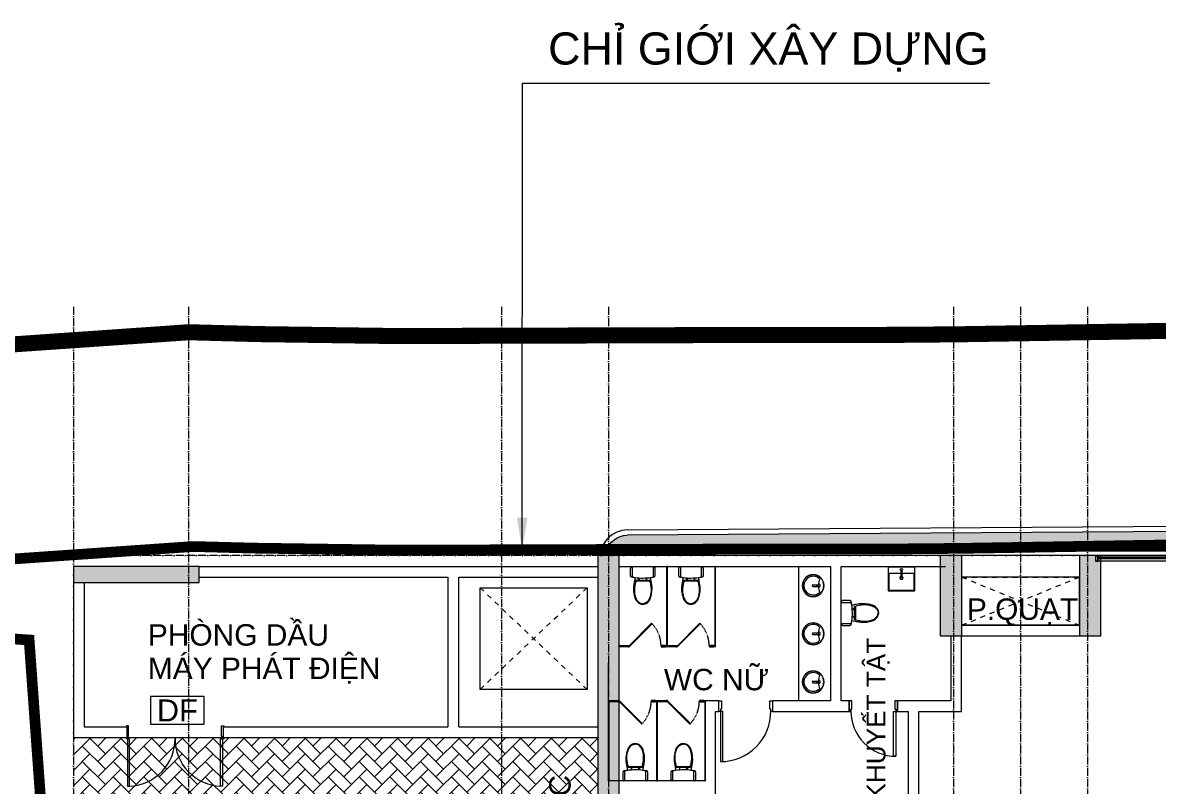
# Model space of a CAD drawing. Header units: millimetres. Extents: x -55734 to 162275, y 47779 to 197208.
# Drawn here: x -9447 to 11775, y 109886 to 124152 of the extents above; entities that cross this region are included whole.
import ezdxf
from ezdxf.enums import TextEntityAlignment as Align
from ezdxf.xclip import XClip

# ---------------------------------------------------------------- set-up
doc = ezdxf.new("R2010")
doc.units = ezdxf.units.MM
doc.header["$XCLIPFRAME"] = 0
for name, pattern in [('Dash', [6.35, 3.175, -3.175]), ('Grid Line', [4.2, 3, -0.6, 0, -0.6]), ('HIDDEN2', [4.7625, 3.175, -1.5875]), ('PHANTOM', [63.5, 31.75, -6.35, 6.35, -6.35, 6.35, -6.35])]:
    doc.linetypes.add(name, pattern=pattern)
for name, color, linetype, lineweight in [('A-DETL-GENF-HDLN', 161, 'Dash', 5), ('A-FLOR-PATT', 8, 'Continuous', 9), ('A-GENM', 13, 'Continuous', 5), ('A-GENM-HDLN', 13, 'Dash', 5), ('CHU', 181, 'Continuous', 5), ('CUA', 31, 'Continuous', 9), ('NET THAY 2', 55, 'Continuous', 5), ('NET-CAT', 3, 'Continuous', 15), ('NET-THAY', 2, 'Continuous', 9), ('THIET-BI', 44, 'Continuous', 5), ('TRUC', 225, 'Continuous', 5), ('X-COT HAM$0$LC.HA', 8, 'Continuous', 9), ('Y-GHI CHU PCCC$0$Z-CT1-GHI CHU TT$0$KI-HIEU', 6, 'Continuous', 13)]:
    doc.layers.add(name, color=color, linetype=linetype, lineweight=lineweight)
doc.layers.add('CGXD', color=5, linetype='HIDDEN2')
doc.layers.add('RD-AB', color=4, linetype='PHANTOM')
doc.styles.add('Arial', font='Font - TrueType - Arial.ttf')
doc.styles.add('Arial_2', font='Font - TrueType - Arial.ttf', dxfattribs={"height": 800})
doc.styles.add('Arial_3', font='Font - TrueType - Arial.ttf', dxfattribs={"height": 500})
doc.styles.add('Y-GHI CHU PCCC$0$Arial', font='Font - TrueType - Arial.ttf')
doc.dimstyles.new('Diagonal_-_2_5mm_Arial', dxfattribs={"dimscale": 304.8, "dimtxt": 500, "dimasz": 1.968504, "dimexe": 1.574803, "dimexo": 0.984252, "dimgap": 1, "dimtad": 1, "dimdec": 0, "dimzin": 0, "dimdsep": 46, "dimtxsty": 'Arial_3', "dimblk1": 'OBLIQUE', "dimblk2": 'OBLIQUE', "dimsah": 1, "dimcen": 0.09, "dimdle": 1.574803, "dimclrt": 256, "dimazin": 0, "dimtfac": 1, "dimtdec": 0, "dimtix": 1, "dimtmove": 0, "dimatfit": 3, "dimfxl": 1, "dimtvp": 1, "dimtfill": 1, "dimtolj": 1, "dimtzin": 0, "dimarcsym": 2})

# ---------------------------------------------------------------- blocks, each defined once
blk = doc.blocks.new('ALC1807-ASCENT PLAZA-KET CAU_rvt-1-MẶT BẰNG TẦNG 1')
at = {"layer": 'X-COT HAM$0$LC.HA'}
h = blk.add_hatch(color=256, dxfattribs=at)
h.dxf.hatch_style = 1
h.paths.add_polyline_path([(1701, 42600), (1301, 42600), (1301, 32800), (1701, 32800)])
h = blk.add_hatch(color=256, dxfattribs=at)
h.dxf.hatch_style = 1
h.paths.add_polyline_path([(8101, 42600), (7701, 42600), (7701, 41100), (8101, 41100)])
h = blk.add_hatch(color=256, dxfattribs=at)
h.dxf.hatch_style = 1
h.paths.add_polyline_path([(10701, 42600), (10301, 42600), (10301, 41100), (10701, 41100)])
h = blk.add_hatch(color=256, dxfattribs=at)
h.dxf.hatch_style = 1
h.paths.add_polyline_path([(-6149, 42100), (-6149, 42400), (-8499, 42400), (-8499, 42100)])
at = {"ltscale": 1000}
for points in [[(1701, 42600), (1301, 42600), (1301, 32800), (1701, 32800)], [(10701, 42600), (10301, 42600), (10301, 41100), (10701, 41100)], [(-6149, 42100), (-6149, 42400), (-8499, 42400), (-8499, 42100)]]:
    blk.add_lwpolyline(points, close=True, dxfattribs=at)
at = {"ltscale": 1000, "elevation": 0}
blk.add_lwpolyline([(8101, 42600), (7701, 42600), (7701, 41100), (8101, 41100)], close=True, dxfattribs=at)
blk = doc.blocks.new('CUA 1 CANH MO - 1 - Type 1000-1271683-MẶT BẰNG TẦNG 1')
at = {"layer": 'CUA', "lineweight": 5}
for p, q in [((-399, -102), (-399, 98)), ((-399, 98), (-349, 98)), ((-349, 98), (-349, -61)), ((551, 98), (601, 98)), ((551, -61), (551, 98)), ((601, 98), (601, -102)), ((-369, -102), (-399, -102)), ((-369, -61), (-369, -102)), ((-349, -61), (-369, -61)), ((571, -61), (551, -61)), ((571, -102), (571, -61)), ((601, -102), (571, -102))]:
    blk.add_line(p, q, dxfattribs=at)
at = {"layer": 'CUA'}
for p, q in [((-328, -102), (-368, -102)), ((-368, -102), (-368, -1040)), ((-328, -1040), (-328, -102)), ((-368, -1040), (-328, -1040))]:
    blk.add_line(p, q, dxfattribs=at)
at = {"layer": 'CUA', "lineweight": 5}
blk.add_arc((-368, -102), 938, 270, 0.5, dxfattribs=at)
blk = doc.blocks.new('HE KHUNG VACH VS - HE KHUNG VACH VS-1771728-MẶT BẰNG TẦNG 1')
at = {"layer": 'A-GENM'}
for p, q in [((35, -3), (35, 0)), ((935, -3), (935, 0)), ((15, -20), (18, -20)), ((18, -20), (18, -3)), ((18, -3), (35, -3)), ((915, -20), (918, -20)), ((918, -20), (918, -3)), ((918, -3), (935, -3)), ((18, -1465), (15, -1465)), ((18, -1482), (18, -1465)), ((35, -1482), (18, -1482)), ((35, -1485), (35, -1482)), ((897, -1482), (880, -1482)), ((900, -1465), (897, -1465)), ((897, -1465), (897, -1482)), ((918, -1465), (915, -1465)), ((918, -1482), (918, -1465)), ((935, -1482), (918, -1482)), ((935, -1485), (935, -1482)), ((1797, -1482), (1780, -1482)), ((1800, -1465), (1797, -1465)), ((1797, -1465), (1797, -1482))]:
    blk.add_line(p, q, dxfattribs=at)
at = {"layer": 'A-GENM', "lineweight": 9}
for p, q in [((915, 0), (900, 0)), ((900, 0), (900, -1500)), ((915, 0), (900, 0)), ((900, 0), (900, -1500)), ((915, -1485), (915, 0)), ((915, -1500), (915, 0)), ((1815, 0), (1800, 0)), ((1800, 0), (1800, -1500)), ((1815, -1500), (1815, 0)), ((621, -1064), (197, -1488)), ((205, -1496), (630, -1072)), ((630, -1072), (621, -1064)), ((1521, -1064), (1097, -1488)), ((1105, -1496), (1530, -1072)), ((1530, -1072), (1521, -1064)), ((200, -1485), (15, -1485)), ((200, -1482), (180, -1482)), ((180, -1482), (180, -1485)), ((180, -1485), (197, -1485)), ((197, -1485), (197, -1500)), ((200, -1503), (200, -1482)), ((200, -1500), (200, -1485)), ((820, -1482), (800, -1482)), ((800, -1482), (800, -1503)), ((900, -1485), (800, -1485)), ((800, -1485), (800, -1500)), ((803, -1500), (803, -1485)), ((803, -1485), (820, -1485)), ((880, -1480), (820, -1480)), ((820, -1480), (820, -1485)), ((820, -1485), (820, -1482)), ((820, -1485), (880, -1485)), ((880, -1485), (880, -1480)), ((900, -1500), (900, -1485)), ((1100, -1485), (915, -1485)), ((1100, -1482), (1080, -1482)), ((1080, -1482), (1080, -1485)), ((1080, -1485), (1097, -1485)), ((1097, -1485), (1097, -1500)), ((1100, -1503), (1100, -1482)), ((1100, -1500), (1100, -1485)), ((1720, -1482), (1700, -1482)), ((1700, -1482), (1700, -1503)), ((1800, -1485), (1700, -1485)), ((1700, -1485), (1700, -1500)), ((1703, -1500), (1703, -1485)), ((1703, -1485), (1720, -1485)), ((1780, -1480), (1720, -1480)), ((1720, -1480), (1720, -1485)), ((1720, -1485), (1720, -1482)), ((1720, -1485), (1780, -1485)), ((1780, -1485), (1780, -1480)), ((1800, -1500), (1800, -1485)), ((15, -1500), (200, -1500)), ((197, -1500), (180, -1500)), ((180, -1500), (180, -1503)), ((180, -1503), (200, -1503)), ((197, -1488), (205, -1496)), ((800, -1500), (900, -1500)), ((800, -1503), (820, -1503)), ((820, -1500), (803, -1500)), ((820, -1503), (820, -1500)), ((880, -1500), (820, -1500)), ((820, -1500), (820, -1505)), ((820, -1505), (880, -1505)), ((880, -1505), (880, -1500)), ((900, -1500), (1100, -1500)), ((900, -1500), (915, -1500)), ((1097, -1500), (1080, -1500)), ((1080, -1500), (1080, -1503)), ((1080, -1503), (1100, -1503)), ((1097, -1488), (1105, -1496)), ((1700, -1500), (1800, -1500)), ((1700, -1503), (1720, -1503)), ((1720, -1500), (1703, -1500)), ((1720, -1503), (1720, -1500)), ((1780, -1500), (1720, -1500)), ((1720, -1500), (1720, -1505)), ((1720, -1505), (1780, -1505)), ((1780, -1505), (1780, -1500)), ((1800, -1500), (1815, -1500))]:
    blk.add_line(p, q, dxfattribs=at)
at = {"layer": 'A-GENM-HDLN'}
for centre in [(197, -1488), (1097, -1488)]:
    blk.add_arc(centre, 600, 0.2865, 45, dxfattribs=at)
blk = doc.blocks.new('HE KHUNG VACH VS - HE KHUNG VACH VS-1271999-MẶT BẰNG TẦNG 1')
at = {"layer": 'A-GENM', "lineweight": 9}
for p, q in [((200, 1500), (0, 1500)), ((0, 1500), (0, 0)), ((200, 1503), (180, 1503)), ((180, 1503), (180, 1500)), ((180, 1500), (197, 1500)), ((197, 1500), (197, 1485)), ((205, 1496), (197, 1488)), ((197, 1488), (621, 1064)), ((200, 1482), (200, 1503)), ((200, 1485), (200, 1500)), ((630, 1072), (205, 1496)), ((820, 1503), (800, 1503)), ((800, 1503), (800, 1482)), ((900, 1500), (800, 1500)), ((800, 1500), (800, 1485)), ((803, 1485), (803, 1500)), ((803, 1500), (820, 1500)), ((880, 1505), (820, 1505)), ((820, 1505), (820, 1500)), ((820, 1500), (820, 1503)), ((820, 1500), (880, 1500)), ((880, 1500), (880, 1505)), ((1100, 1500), (900, 1500)), ((900, 1500), (900, 0)), ((900, 1485), (900, 1500)), ((915, 1500), (900, 1500)), ((900, 1500), (900, 0)), ((915, 0), (915, 1500)), ((1100, 1503), (1080, 1503)), ((1080, 1503), (1080, 1500)), ((1080, 1500), (1097, 1500)), ((1097, 1500), (1097, 1485)), ((1105, 1496), (1097, 1488)), ((1097, 1488), (1521, 1064)), ((1100, 1482), (1100, 1503)), ((1100, 1485), (1100, 1500)), ((1530, 1072), (1105, 1496)), ((1720, 1503), (1700, 1503)), ((1700, 1503), (1700, 1482)), ((1800, 1500), (1700, 1500)), ((1700, 1500), (1700, 1485)), ((1703, 1485), (1703, 1500)), ((1703, 1500), (1720, 1500)), ((1780, 1505), (1720, 1505)), ((1720, 1505), (1720, 1500)), ((1720, 1500), (1720, 1503)), ((1720, 1500), (1780, 1500)), ((1780, 1500), (1780, 1505)), ((1800, 1485), (1800, 1500)), ((1815, 1500), (1800, 1500)), ((1800, 1500), (1800, 0)), ((1815, 0), (1815, 1500)), ((15, 0), (15, 1485)), ((15, 1485), (200, 1485)), ((197, 1485), (180, 1485)), ((180, 1485), (180, 1482)), ((180, 1482), (200, 1482)), ((800, 1485), (900, 1485)), ((800, 1482), (820, 1482)), ((820, 1485), (803, 1485)), ((820, 1482), (820, 1485)), ((880, 1485), (820, 1485)), ((820, 1485), (820, 1480)), ((820, 1480), (880, 1480)), ((880, 1480), (880, 1485)), ((915, 0), (915, 1485)), ((915, 1485), (1100, 1485)), ((1097, 1485), (1080, 1485)), ((1080, 1485), (1080, 1482)), ((1080, 1482), (1100, 1482)), ((1700, 1485), (1800, 1485)), ((1700, 1482), (1720, 1482)), ((1720, 1485), (1703, 1485)), ((1720, 1482), (1720, 1485)), ((1780, 1485), (1720, 1485)), ((1720, 1485), (1720, 1480)), ((1720, 1480), (1780, 1480)), ((1780, 1480), (1780, 1485)), ((621, 1064), (630, 1072)), ((1521, 1064), (1530, 1072)), ((0, 0), (15, 0)), ((900, 0), (915, 0)), ((900, 0), (915, 0)), ((1800, 0), (1815, 0))]:
    blk.add_line(p, q, dxfattribs=at)
at = {"layer": 'A-GENM'}
for p, q in [((15, 1465), (18, 1465)), ((18, 1465), (18, 1482)), ((18, 1482), (35, 1482)), ((35, 1482), (35, 1485)), ((880, 1482), (897, 1482)), ((897, 1482), (897, 1465)), ((897, 1465), (900, 1465)), ((915, 1465), (918, 1465)), ((918, 1465), (918, 1482)), ((918, 1482), (935, 1482)), ((935, 1482), (935, 1485)), ((18, 20), (15, 20)), ((18, 3), (18, 20)), ((35, 3), (18, 3)), ((35, 0), (35, 3)), ((918, 20), (915, 20)), ((918, 3), (918, 20)), ((935, 3), (918, 3)), ((935, 0), (935, 3))]:
    blk.add_line(p, q, dxfattribs=at)
at = {"layer": 'A-GENM-HDLN'}
for centre in [(197, 1488), (1097, 1488)]:
    blk.add_arc(centre, 600, 315, 359.7135, dxfattribs=at)
blk = doc.blocks.new('X-XI - X-XI-V5-MẶT BẰNG TẦNG 1')
at = {"layer": 'THIET-BI'}
for p, q in [((-231, -17), (-233, -33)), ((-233, -29), (-233, -158)), ((-233, -29), (-233, -158)), ((-233, -33), (-233, -45)), ((-233, -45), (-233, -158)), ((-233, -158), (-233, -162)), ((-233, -162), (-231, -169)), ((-228, -12), (-231, -17)), ((-231, -169), (-228, -174)), ((-222, -6), (-228, -12)), ((-228, -174), (-224, -179)), ((-224, -179), (-217, -184)), ((-212, -1), (-222, -6)), ((-217, -184), (-209, -186)), ((-204, 0), (-212, -1)), ((-209, -186), (-202, -188)), ((-202, -188), (-192, -190)), ((-195, 0), (-195, -186)), ((-192, -190), (-184, -191)), ((-184, -191), (-168, -194)), ((-168, -194), (-150, -197)), ((-144, -197), (-167, -335)), ((-144, -197), (-167, -335)), ((-150, -197), (-144, -197)), ((-144, -197), (-148, -221)), ((144, -197), (213, -186)), ((167, -335), (144, -197)), ((167, -335), (144, -197)), ((147, -216), (144, -197)), ((195, 0), (195, -186)), ((215, -2), (204, 0)), ((213, -186), (221, -182)), ((219, -4), (215, -2)), ((225, -8), (219, -4)), ((221, -182), (226, -176)), ((228, -12), (225, -8)), ((226, -176), (232, -167)), ((232, -19), (228, -12)), ((233, -29), (232, -19)), ((232, -167), (233, -158)), ((233, -158), (233, -29)), ((233, -158), (233, -29)), ((233, -158), (233, -29)), ((-171, -365), (-173, -383)), ((-173, -383), (-173, -402)), ((-173, -402), (-173, -436)), ((-169, -349), (-171, -365)), ((-165, -322), (-169, -349)), ((-162, -304), (-165, -322)), ((-158, -281), (-162, -304)), ((-155, -266), (-158, -281)), ((-148, -221), (-155, -266)), ((-128, -250), (128, -250)), ((-128, -268), (-128, -250)), ((-9, -268), (-128, -268)), ((-77, -214), (-66, -214)), ((-77, -245), (-77, -214)), ((-66, -245), (-77, -245)), ((-66, -214), (-66, -245)), ((128, -268), (-9, -268)), ((64, -214), (64, -245)), ((74, -214), (64, -214)), ((64, -245), (74, -245)), ((74, -245), (74, -214)), ((128, -250), (128, -268)), ((152, -245), (147, -216)), ((157, -278), (152, -245)), ((162, -305), (157, -278)), ((167, -335), (162, -305)), ((172, -371), (167, -335)), ((173, -396), (172, -371)), ((173, -426), (173, -396)), ((-173, -436), (-173, -446)), ((-173, -446), (-170, -475)), ((-170, -475), (-166, -495)), ((-166, -495), (-161, -521)), ((-161, -521), (-151, -556)), ((-151, -556), (-144, -587)), ((-144, -587), (-132, -613)), ((-132, -613), (-122, -629)), ((-122, -629), (-100, -654)), ((114, -639), (132, -613)), ((132, -613), (145, -581)), ((145, -581), (151, -556)), ((151, -556), (155, -544)), ((155, -544), (162, -518)), ((162, -518), (165, -502)), ((165, -502), (173, -446)), ((173, -446), (173, -426)), ((-100, -654), (-88, -665)), ((-88, -665), (-70, -677)), ((-70, -677), (-50, -687)), ((-50, -687), (-20, -697)), ((-20, -697), (0, -700)), ((0, -700), (35, -693)), ((35, -693), (61, -682)), ((61, -682), (86, -666)), ((86, -666), (100, -654)), ((100, -654), (114, -639))]:
    blk.add_line(p, q, dxfattribs=at)
for centre, radius, start, end in [((-204, -29), 29, 90.1887, 180), ((-204, -29), 29, 90.0658, 180), ((-204, -158), 29, 180, 259.8599), ((-204, -158), 29, 180, 259.8599), ((18, 960), 1169, 258.7762, 262.0348), ((18, 960), 1169, 258.7762, 262.0348), ((18, 960), 1169, 262.1447, 269.1633), ((-16, 958), 1166, 270.8375, 277.7683), ((-18, 960), 1169, 277.9652, 281.2238), ((-18, 960), 1169, 277.9652, 281.2238), ((204, -29), 29, 360, 89.8113), ((204, -29), 29, 0, 89.9342), ((204, -158), 29, 280.1401, 360), ((204, -158), 29, 280.1401, 0), ((287, -414), 461, 170.0941, 197.8856), ((287, -414), 461, 170.0941, 197.8856), ((-287, -414), 461, 342.1144, 9.9059), ((-287, -414), 461, 342.1144, 9.9059), ((18, -530), 172, 188.8267, 263.9098), ((18, -530), 172, 188.8267, 263.9098), ((-18, -530), 172, 276.0902, 351.1733), ((-18, -530), 172, 276.0902, 351.1733)]:
    blk.add_arc(centre, radius, start, end, dxfattribs=at)
for points in [[(-128, -268), (-143, -316), (-152, -365), (-160, -442), (-151, -517), (-130, -585), (-94, -652), (-37, -689), (-3, -689), (0, -689)], [(128, -268), (143, -316), (152, -365), (160, -442), (151, -517), (130, -585), (94, -652), (37, -689), (3, -689), (0, -689)]]:
    blk.add_open_spline(points, degree=3, knots=[12.724379, 12.724379, 12.724379, 12.724379, 75.096459, 151.912755, 228.70098, 282.501534, 351.034079, 439.49288, 447.51098, 447.51098, 447.51098, 447.51098], dxfattribs=at)
blk = doc.blocks.new('X-XI - X-XI-V6-MẶT BẰNG TẦNG 1')
at = {"layer": 'THIET-BI'}
for p, q in [((204, 0), (-204, 0)), ((204, 0), (-204, 0)), ((204, 0), (0, 0)), ((195, 0), (195, -186)), ((215, -2), (204, 0)), ((-231, -17), (-233, -33)), ((-233, -29), (-233, -158)), ((-233, -29), (-233, -158)), ((-233, -33), (-233, -45)), ((-233, -45), (-233, -158)), ((-233, -158), (-233, -162)), ((-233, -162), (-231, -169)), ((-228, -12), (-231, -17)), ((-231, -169), (-228, -174)), ((-222, -6), (-228, -12)), ((-228, -174), (-224, -179)), ((-224, -179), (-217, -184)), ((-212, -1), (-222, -6)), ((-217, -184), (-209, -186)), ((-204, 0), (-212, -1)), ((-209, -186), (-202, -188)), ((0, 0), (-204, 0)), ((-202, -188), (-192, -190)), ((-195, 0), (-195, -186)), ((-192, -190), (-184, -191)), ((-184, -191), (-168, -194)), ((-168, -194), (-150, -197)), ((-144, -197), (-167, -335)), ((-144, -197), (-167, -335)), ((-150, -197), (-144, -197)), ((-144, -197), (-148, -221)), ((144, -197), (213, -186)), ((167, -335), (144, -197)), ((167, -335), (144, -197)), ((147, -216), (144, -197)), ((213, -186), (221, -182)), ((219, -4), (215, -2)), ((225, -8), (219, -4)), ((221, -182), (226, -176)), ((228, -12), (225, -8)), ((226, -176), (232, -167)), ((232, -19), (228, -12)), ((233, -29), (232, -19)), ((232, -167), (233, -158)), ((233, -158), (233, -29)), ((233, -158), (233, -29)), ((233, -158), (233, -29)), ((-171, -365), (-173, -383)), ((-173, -383), (-173, -402)), ((-173, -402), (-173, -436)), ((-169, -349), (-171, -365)), ((-165, -322), (-169, -349)), ((-162, -304), (-165, -322)), ((-158, -281), (-162, -304)), ((-155, -266), (-158, -281)), ((-148, -221), (-155, -266)), ((-128, -250), (128, -250)), ((-128, -268), (-128, -250)), ((-9, -268), (-128, -268)), ((-77, -214), (-66, -214)), ((-77, -245), (-77, -214)), ((-66, -245), (-77, -245)), ((-66, -214), (-66, -245)), ((128, -268), (-9, -268)), ((64, -214), (64, -245)), ((74, -214), (64, -214)), ((64, -245), (74, -245)), ((74, -245), (74, -214)), ((128, -250), (128, -268)), ((152, -245), (147, -216)), ((157, -278), (152, -245)), ((162, -305), (157, -278)), ((167, -335), (162, -305)), ((172, -371), (167, -335)), ((173, -396), (172, -371)), ((173, -426), (173, -396)), ((-173, -436), (-173, -446)), ((-173, -446), (-170, -475)), ((-170, -475), (-166, -495)), ((-166, -495), (-161, -521)), ((-161, -521), (-151, -556)), ((-151, -556), (-144, -587)), ((-144, -587), (-132, -613)), ((-132, -613), (-122, -629)), ((-122, -629), (-100, -654)), ((114, -639), (132, -613)), ((132, -613), (145, -581)), ((145, -581), (151, -556)), ((151, -556), (155, -544)), ((155, -544), (162, -518)), ((162, -518), (165, -502)), ((165, -502), (173, -446)), ((173, -446), (173, -426)), ((-100, -654), (-88, -665)), ((-88, -665), (-70, -677)), ((-70, -677), (-50, -687)), ((-50, -687), (-20, -697)), ((-20, -697), (0, -700)), ((0, -700), (35, -693)), ((35, -693), (61, -682)), ((61, -682), (86, -666)), ((86, -666), (100, -654)), ((100, -654), (114, -639))]:
    blk.add_line(p, q, dxfattribs=at)
for centre, radius, start, end in [((204, -29), 29, 360, 90), ((204, -29), 29, 0, 90), ((-204, -29), 29, 90, 180), ((-204, -29), 29, 90, 180), ((-204, -158), 29, 180, 259.8599), ((-204, -158), 29, 180, 259.8599), ((18, 960), 1169, 258.7762, 262.0348), ((18, 960), 1169, 258.7762, 262.0348), ((18, 960), 1169, 262.1447, 269.1633), ((-16, 958), 1166, 270.8375, 277.7683), ((-18, 960), 1169, 277.9652, 281.2238), ((-18, 960), 1169, 277.9652, 281.2238), ((204, -158), 29, 280.1401, 360), ((204, -158), 29, 280.1401, 0), ((287, -414), 461, 170.0941, 197.8856), ((287, -414), 461, 170.0941, 197.8856), ((-287, -414), 461, 342.1144, 9.9059), ((-287, -414), 461, 342.1144, 9.9059), ((18, -530), 172, 188.8267, 263.9098), ((18, -530), 172, 188.8267, 263.9098), ((-18, -530), 172, 276.0902, 351.1733), ((-18, -530), 172, 276.0902, 351.1733)]:
    blk.add_arc(centre, radius, start, end, dxfattribs=at)
for points in [[(-128, -268), (-143, -316), (-152, -365), (-160, -442), (-151, -517), (-130, -585), (-94, -652), (-37, -689), (-3, -689), (0, -689)], [(128, -268), (143, -316), (152, -365), (160, -442), (151, -517), (130, -585), (94, -652), (37, -689), (3, -689), (0, -689)]]:
    blk.add_open_spline(points, degree=3, knots=[12.724379, 12.724379, 12.724379, 12.724379, 75.096459, 151.912755, 228.70098, 282.501534, 351.034079, 439.49288, 447.51098, 447.51098, 447.51098, 447.51098], dxfattribs=at)
blk = doc.blocks.new('CUA 1 CANH MO - 2 - Type 1-1152417-MẶT BẰNG TẦNG 1')
at = {"layer": 'CUA'}
for p, q in [((-318, 940), (-278, 940)), ((-318, 102), (-318, 940)), ((-278, 940), (-278, 102)), ((-278, 102), (-318, 102))]:
    blk.add_line(p, q, dxfattribs=at)
at = {"layer": 'CUA', "lineweight": 5}
for p, q in [((-319, 102), (-349, 102)), ((-349, 102), (-349, -98)), ((-319, 61), (-319, 102)), ((-299, 61), (-319, 61)), ((-299, -98), (-299, 61)), ((521, 61), (501, 61)), ((501, 61), (501, -98)), ((551, 102), (521, 102)), ((521, 102), (521, 61)), ((551, -98), (551, 102)), ((-349, -98), (-299, -98)), ((501, -98), (551, -98))]:
    blk.add_line(p, q, dxfattribs=at)
blk.add_arc((-318, 102), 838, 359.5, 90, dxfattribs=at)
blk = doc.blocks.new('X-LA - X-LA-1272368-MẶT BẰNG TẦNG 1')
at = {"layer": 'THIET-BI'}
for p, q in [((0, 0), (-600, 0)), ((-600, 0), (-600, -2500)), ((-332, -335), (-222, -335)), ((-332, -365), (-222, -365)), ((-332, -1235), (-222, -1235)), ((-332, -1265), (-222, -1265)), ((-332, -2135), (-222, -2135)), ((-332, -2165), (-222, -2165))]:
    blk.add_line(p, q, dxfattribs=at)
for centre, radius, start, end in [((-325, -350), 205, 90, 270), ((-325, -350), 200, 360, 180), ((-325, -350), 174, 46.2118, 180), ((-325, -350), 205, 270, 90), ((-325, -350), 200, 180, 360), ((-325, -350), 174, 180, 313.7882), ((-250, -351), 16.8, 360, 180), ((-250, -351), 16.8, 180, 360), ((139, -350), 366, 159.9056, 177.6502), ((139, -350), 366, 182.3498, 200.0944), ((-325, -1250), 205, 90, 270), ((-325, -1250), 200, 360, 180), ((-325, -1250), 205, 270, 90), ((-325, -1250), 200, 180, 360), ((-325, -1250), 174, 46.2118, 180), ((-325, -1250), 174, 180, 313.7882), ((-250, -1251), 16.8, 360, 180), ((-250, -1251), 16.8, 180, 0), ((139, -1250), 366, 159.9056, 177.6502), ((139, -1250), 366, 182.3498, 200.0944), ((-325, -2150), 205, 90, 270), ((-325, -2150), 200, 360, 180), ((-325, -2150), 174, 46.2118, 180), ((-325, -2150), 205, 270, 90), ((139, -2150), 366, 159.9056, 177.6502), ((-325, -2150), 200, 180, 360), ((-325, -2150), 174, 180, 313.7882), ((-250, -2151), 16.8, 360, 180), ((-250, -2151), 16.8, 180, 0), ((139, -2150), 366, 182.3498, 200.0944)]:
    blk.add_arc(centre, radius, start, end, dxfattribs=at)
for centre, major_axis, ratio, start_param, end_param in [((-332, -350), (0, 15), 0.577623, 0, 3.141593), ((-208, -350), (0, 25), 0.701688, 0, 3.141593), ((-208, -350), (0, 25), 0.719766, 3.124999, 6.299779), ((-332, -1250), (0, 15), 0.577623, 0, 3.141593), ((-208, -1250), (0, 25), 0.701688, 0, 3.141593), ((-208, -1250), (0, 25), 0.719766, 3.124999, 6.299779), ((-332, -2150), (0, 15), 0.577623, 0, 3.141593), ((-208, -2150), (0, 25), 0.701688, 0, 3.141593), ((-208, -2150), (0, 25), 0.719766, 3.124999, 6.299779)]:
    blk.add_ellipse(centre, major_axis=major_axis, ratio=ratio, start_param=start_param, end_param=end_param, dxfattribs=at)
blk = doc.blocks.new('X-LA - X-LA-1272725-MẶT BẰNG TẦNG 1')
at = {"layer": 'THIET-BI'}
for p, q in [((250, 0), (-250, 0)), ((-250, 0), (-250, -445)), ((-250, 0), (-250, -445)), ((250, 0), (-250, 0)), ((250, -445), (250, 0)), ((250, -445), (250, 0)), ((-235, -129), (-235, -420)), ((-13, -119), (-225, -119)), ((-13, -61), (-13, -183)), ((-5, -65), (-5, -145)), ((-5, -145), (5, -145)), ((5, -145), (5, -65)), ((12, -183), (12, -62)), ((225, -119), (12, -119)), ((235, -420), (235, -129)), ((-250, -445), (250, -445)), ((-250, -445), (250, -445)), ((-225, -430), (225, -430))]:
    blk.add_line(p, q, dxfattribs=at)
blk.add_circle((0, -45), 20.8, dxfattribs=at)
for centre, radius, start, end in [((-225, -129), 10, 90, 180), ((0, -203), 32, 113.4242, 67.4481), ((0, -183), 12.5, 180, 360), ((225, -129), 10, 0, 90), ((-225, -420), 10, 180, 270), ((225, -420), 10, 270, 0)]:
    blk.add_arc(centre, radius, start, end, dxfattribs=at)
blk = doc.blocks.new('X-XI - X-XI-1231469-MẶT BẰNG TẦNG 1')
at = {"layer": 'THIET-BI'}
for p, q in [((195, 0), (195, -186)), ((215, -2), (204, 0)), ((-231, -17), (-233, -33)), ((-233, -29), (-233, -158)), ((-233, -29), (-233, -158)), ((-233, -33), (-233, -45)), ((-233, -45), (-233, -158)), ((-233, -158), (-233, -162)), ((-233, -162), (-231, -169)), ((-228, -12), (-231, -17)), ((-231, -169), (-228, -174)), ((-222, -6), (-228, -12)), ((-228, -174), (-224, -179)), ((-224, -179), (-217, -184)), ((-212, -1), (-222, -6)), ((-217, -184), (-209, -186)), ((-204, 0), (-212, -1)), ((-209, -186), (-202, -188)), ((-202, -188), (-192, -190)), ((-195, 0), (-195, -186)), ((-192, -190), (-184, -191)), ((-184, -191), (-168, -194)), ((-168, -194), (-150, -197)), ((-144, -197), (-167, -335)), ((-144, -197), (-167, -335)), ((-150, -197), (-144, -197)), ((-144, -197), (-148, -221)), ((144, -197), (213, -186)), ((167, -335), (144, -197)), ((167, -335), (144, -197)), ((147, -216), (144, -197)), ((213, -186), (221, -182)), ((219, -4), (215, -2)), ((225, -8), (219, -4)), ((221, -182), (226, -176)), ((228, -12), (225, -8)), ((226, -176), (232, -167)), ((232, -19), (228, -12)), ((233, -29), (232, -19)), ((232, -167), (233, -158)), ((233, -158), (233, -29)), ((233, -158), (233, -29)), ((233, -158), (233, -29)), ((-171, -365), (-173, -383)), ((-173, -383), (-173, -402)), ((-173, -402), (-173, -436)), ((-169, -349), (-171, -365)), ((-165, -322), (-169, -349)), ((-162, -304), (-165, -322)), ((-158, -281), (-162, -304)), ((-155, -266), (-158, -281)), ((-148, -221), (-155, -266)), ((-128, -250), (128, -250)), ((-128, -268), (-128, -250)), ((-9, -268), (-128, -268)), ((-77, -214), (-66, -214)), ((-77, -245), (-77, -214)), ((-66, -245), (-77, -245)), ((-66, -214), (-66, -245)), ((128, -268), (-9, -268)), ((64, -214), (64, -245)), ((74, -214), (64, -214)), ((64, -245), (74, -245)), ((74, -245), (74, -214)), ((128, -250), (128, -268)), ((152, -245), (147, -216)), ((157, -278), (152, -245)), ((162, -305), (157, -278)), ((167, -335), (162, -305)), ((172, -371), (167, -335)), ((173, -396), (172, -371)), ((173, -426), (173, -396)), ((-173, -436), (-173, -446)), ((-173, -446), (-170, -475)), ((-170, -475), (-166, -495)), ((-166, -495), (-161, -521)), ((-161, -521), (-151, -556)), ((-151, -556), (-144, -587)), ((-144, -587), (-132, -613)), ((-132, -613), (-122, -629)), ((-122, -629), (-100, -654)), ((114, -639), (132, -613)), ((132, -613), (145, -581)), ((145, -581), (151, -556)), ((151, -556), (155, -544)), ((155, -544), (162, -518)), ((162, -518), (165, -502)), ((165, -502), (173, -446)), ((173, -446), (173, -426)), ((-100, -654), (-88, -665)), ((-88, -665), (-70, -677)), ((-70, -677), (-50, -687)), ((-50, -687), (-20, -697)), ((-20, -697), (0, -700)), ((0, -700), (35, -693)), ((35, -693), (61, -682)), ((61, -682), (86, -666)), ((86, -666), (100, -654)), ((100, -654), (114, -639))]:
    blk.add_line(p, q, dxfattribs=at)
for centre, radius, start, end in [((204, -29), 29, 360, 90), ((204, -29), 29, 0, 90), ((-204, -29), 29, 90, 180), ((-204, -29), 29, 90, 180), ((-204, -158), 29, 180, 259.8599), ((-204, -158), 29, 180, 259.8599), ((18, 960), 1169, 258.7762, 262.0348), ((18, 960), 1169, 258.7762, 262.0348), ((18, 960), 1169, 262.1447, 269.1633), ((-16, 958), 1166, 270.8375, 277.7683), ((-18, 960), 1169, 277.9652, 281.2238), ((-18, 960), 1169, 277.9652, 281.2238), ((204, -158), 29, 280.1401, 360), ((204, -158), 29, 280.1401, 0), ((287, -414), 461, 170.0941, 197.8856), ((287, -414), 461, 170.0941, 197.8856), ((-287, -414), 461, 342.1144, 9.9059), ((-287, -414), 461, 342.1144, 9.9059), ((18, -530), 172, 188.8267, 263.9098), ((18, -530), 172, 188.8267, 263.9098), ((-18, -530), 172, 276.0902, 351.1733), ((-18, -530), 172, 276.0902, 351.1733)]:
    blk.add_arc(centre, radius, start, end, dxfattribs=at)
for points in [[(-128, -268), (-143, -316), (-152, -365), (-160, -442), (-151, -517), (-130, -585), (-94, -652), (-37, -689), (-3, -689), (0, -689)], [(128, -268), (143, -316), (152, -365), (160, -442), (151, -517), (130, -585), (94, -652), (37, -689), (3, -689), (0, -689)]]:
    blk.add_open_spline(points, degree=3, knots=[12.724379, 12.724379, 12.724379, 12.724379, 75.096459, 151.912755, 228.70098, 282.501534, 351.034079, 439.49288, 447.51098, 447.51098, 447.51098, 447.51098], dxfattribs=at)
blk = doc.blocks.new('A$C25CA2465')
at = {"layer": 'CUA', "lineweight": 5}
for p, q in [((-910, 232), (-910, 212)), ((-870, 232), (-910, 232)), ((-910, 212), (-900, 212)), ((-900, 212), (-900, 12)), ((-870, 33), (-870, 232)), ((870, 33), (870, 232)), ((870, 232), (910, 232)), ((910, 212), (900, 212)), ((900, 212), (900, 12)), ((910, 232), (910, 212)), ((-900, 12), (-910, 12)), ((-910, 12), (-910, -8)), ((-890, -8), (-890, 33)), ((-890, 33), (-870, 33)), ((890, 33), (870, 33)), ((890, -8), (890, 33)), ((900, 12), (910, 12)), ((910, 12), (910, -8)), ((-910, -8), (-890, -8)), ((910, -8), (890, -8))]:
    blk.add_line(p, q, dxfattribs=at)
at = {"layer": 'CUA'}
for p, q in [((-849, -8), (-889, -8)), ((-889, -8), (-889, -896)), ((-849, -896), (-849, -8)), ((849, -8), (889, -8)), ((849, -896), (849, -8)), ((889, -8), (889, -896)), ((-889, -896), (-849, -896)), ((889, -896), (849, -896))]:
    blk.add_line(p, q, dxfattribs=at)
at = {"layer": 'CUA', "lineweight": 5}
for centre, start, end in [((-889, -8), 272.5789, 0.5), ((889, -8), 179.5, 267.4211)]:
    blk.add_arc(centre, 889, start, end, dxfattribs=at)
blk = doc.blocks.new('_Oblique')
at = {"color": 0, "linetype": 'ByBlock', "lineweight": -2}
blk.add_line((-0.5, -0.5), (0.5, 0.5), dxfattribs=at)
blk = doc.blocks.new('*U156')
for p, q in [((6050, 100, 0), (50, 100, 0)), ((6050, 0, 0), (50, 0, 0)), ((6037, 58, 0), (63, 58, 0)), ((6037, 42, 0), (63, 42, 0))]:
    blk.add_line(p, q)
at = {"ltscale": 100}
for p, q in [((50, 61, 0), (50, 39, 0)), ((50, 61, 0), (50, 39, 0)), ((6050, 61, 0), (6050, 39, 0)), ((6050, 61, 0), (6050, 39, 0))]:
    blk.add_line(p, q, dxfattribs=at)
at = {"color": 1, "lineweight": 0, "ltscale": 10}
blk.add_line((57, 50, 0), (6043, 50, 0), dxfattribs=at)
at = {"ltscale": 25, "elevation": 0}
for points in [[(0, 0), (50, 0), (50, 100), (0, 100)], [(2, 2), (48, 2), (48, 98), (2, 98)]]:
    blk.add_lwpolyline(points, close=True, dxfattribs=at)
at = {"elevation": 0}
for points in [[(50, 39), (50, 61), (63, 61, -0.414214), (63, 60), (63, 57, -0.414214), (63, 56, -0.414214), (62, 57), (62, 59, 0.414214), (62, 60), (52, 60, 0.414214), (51, 59), (51, 40, 0.414214), (52, 40), (62, 40, 0.414214), (62, 40), (62, 43, -0.414214), (63, 43, -0.414214), (63, 43), (63, 39, -0.414214), (63, 39), (50, 39)], [(6050, 39), (6050, 61), (6038, 61, 0.414214), (6037, 60), (6037, 57, 0.414214), (6038, 56, 0.414214), (6038, 57), (6038, 59, -0.414214), (6039, 60), (6049, 60, -0.414214), (6049, 59), (6049, 40, -0.414214), (6049, 40), (6039, 40, -0.414214), (6038, 40), (6038, 43, 0.414214), (6038, 43, 0.414214), (6037, 43), (6037, 39, 0.414214), (6038, 39), (6050, 39)]]:
    blk.add_lwpolyline(points, format="xyb", dxfattribs=at)
for points in [[(50, 40), (50, 59)], [(50, 40), (50, 59)], [(6050, 40), (6050, 59)], [(6050, 40), (6050, 59)]]:
    blk.add_lwpolyline(points, dxfattribs=at)
for points in [[(57, 52, 0.110226), (57, 52), (57, 48, 0.110226), (57, 48, 0.547587), (60, 47, -0.371535), (61, 47, 0.207699), (65, 47, -0.626616), (65, 47, -0.088099), (63, 42), (63, 44), (60, 44), (60, 43), (56, 46, -0.26277), (55, 47), (55, 50), (55, 53, -0.26277), (56, 54), (60, 57), (60, 56), (63, 56), (63, 58, -0.088099), (65, 53, -0.626616), (65, 53, 0.207699), (61, 53, -0.371535), (60, 53, 0.547587)], [(6043, 52, -0.110226), (6043, 52), (6043, 48, -0.110226), (6043, 48, -0.547587), (6040, 47, 0.371535), (6039, 47, -0.207699), (6035, 47, 0.626616), (6035, 47, 0.088099), (6037, 42), (6037, 44), (6040, 44), (6040, 43), (6044, 46, 0.26277), (6045, 47), (6045, 50), (6045, 53, 0.26277), (6044, 54), (6040, 57), (6040, 56), (6037, 56), (6037, 58, 0.088099), (6035, 53, 0.626616), (6035, 53, -0.207699), (6039, 53, 0.371535), (6040, 53, -0.547587)]]:
    blk.add_lwpolyline(points, format="xyb", close=True)
for points in [[(57, 47), (57, 52), (6043, 52), (6043, 47)], [(6100, 100), (6100, 0), (6050, 0), (6050, 100)], [(6098, 98), (6098, 2), (6052, 2), (6052, 98)]]:
    blk.add_lwpolyline(points, close=True)
blk = doc.blocks.new('Y-GHI CHU PCCC$0$A$C67775D76')
at = {"color": 8, "ltscale": 30}
blk.add_lwpolyline([(-267, -138), (267, -138), (267, 138), (-267, 138)], close=True, dxfattribs=at)
at = {"color": 8, "style": 'Y-GHI CHU PCCC$0$Arial'}
blk.add_text('DF', height=220, dxfattribs=at).set_placement((0, 0), align=Align.MIDDLE_CENTER)
blk = doc.blocks.new('A$C1F0A2BF7')
at = {"layer": 'CGXD', "ltscale": 200, "style": 'Arial'}
blk.add_text('CHỈ GIỚI XÂY DỰNG', height=600, dxfattribs=at).set_placement((56106.1, 85203.1, 0))
at = {"layer": 'CHU', "color": 7, "insert": (42772.2, 73378, 0), "char_height": 400, "width": 3507.615, "attachment_point": 1, "line_spacing_factor": 0.936439, "style": 'Arial_2', "bg_fill": 3, "box_fill_scale": 1.25, "bg_fill_color": 256, "bg_fill_true_color": 13158600, "bg_fill_transparency": 0}
blk.add_mtext('SÂN SAU', dxfattribs=at)
at = {"layer": 'NET THAY 2'}
blk.add_leader([(55620.9, 76137.2, 0), (55624.9, 84852.4, 0), (64353.4, 84852.4, 0)], dimstyle='Diagonal_-_2_5mm_Arial', override={"dimtad": 0}, dxfattribs=at)
at = {"layer": 'CGXD', "ltscale": 200, "const_width": 200, "elevation": 0}
for points in [[(153561.1, 72890.8), (130418, 65461.2), (128403.5, 71788.7), (125832.2, 71058.2), (118267.2, 69299.8), (97389.2, 64252.5), (95665.1, 76400.8), (89158.6, 76288.4), (80095.2, 76240.2), (75966.3, 76254.7), (71950.1, 76296), (68041.4, 76232.4), (63824.1, 76163.2), (62710.9, 76152.8), (59200.8, 76148.4), (53256.4, 76129.8), (50614.3, 76167.4), (49470.6, 76197.6), (45331.3, 75911)], [(45467.8, 74512.2), (46406.7, 74451.5), (47194.7, 63486.7), (46424.3, 63316.7), (46421.1, 61568.3), (46338.6, 57428.9), (46280, 56364.3), (46260.6, 55777.3), (47488.1, 54954.9), (54942.4, 54921.5), (54956.3, 47953.8), (54990.5, 43945.3), (54923.3, 39987.5), (55072.6, 34371), (55051, 33492.5), (97748, 33429.5), (96763.2, 41536.6), (96759.2, 45314.9)]]:
    blk.add_lwpolyline(points, dxfattribs=at)
at = {"layer": 'RD-AB', "ltscale": 30, "const_width": 300, "elevation": 0}
blk.add_lwpolyline([(152338.7, 76699.2), (133013.3, 70495.2), (131039.2, 76695.5), (124832.5, 74932.3), (117344.6, 73191.8), (100730.8, 69175.3), (99106.1, 80624), (95474, 80397.9), (89113.6, 80288), (80091.7, 80240), (75994.1, 80254.4), (71938.4, 80296.2), (67976, 80231.7), (63772.8, 80162.8), (62689.8, 80152.6), (59192.3, 80148.3), (53278.8, 80129.8), (50695.7, 80166.5), (49385.2, 80201.1), (45942.7, 79962.7)], dxfattribs=at)

msp = doc.modelspace()

# ---------------------------------------------------------------- hatches: boundary and pattern name
at = {"layer": 'A-FLOR-PATT', "lineweight": 5}
h = msp.add_hatch(dxfattribs=at)
h.set_pattern_fill('FP_16', color=256, style=0, pattern_type=2)
h.set_pattern_definition([(97.219, (-2044227.19, -1764913.905), (-100.375984, 77.8062945), [23.812, -155.793]), (52.219, (-2044227.19, -1764913.9), (-100.3754935, 77.8059143), [23.813, -103.188]), (142.219, (-2044227.19, -1764913.9), (-77.8059143, -100.3754935), [23.813, -103.188])])
h.paths.add_polyline_path([(1488.5, 114284.6), (37998.1, 114284.6), (37838.1, 114379.7), (37667.2, 114468.8), (37503.5, 114543.2), (37329.7, 114611.1), (37194, 114656.2), (37074.9, 114691.7), (36893.4, 114736.2), (36710, 114770.6), (36506.7, 114796.4), (36309.1, 114809.8), (36152.8, 114813.2), (1846.9, 114574.3), (1770.1, 114565.3), (1721.5, 114553), (1662.6, 114527.5), (1608.5, 114493), (1560.7, 114450.2), (1520.3, 114400.3), (1485.2, 114336), (1465.9, 114284.6)], flags=0)
h = msp.add_hatch(dxfattribs=at)
h.set_pattern_fill('AR-HBONE', color=256, scale=2, style=0)
h.paths.add_polyline_path([(975.4, 105684.6), (975.4, 105294.6), (1275.4, 105294.6), (1275.4, 107794.6), (1300.4, 110794.6), (-8499.6, 110794.6), (-8499.6, 104694.6), (-6149.6, 104694.6), (-224.7, 104686.3), (-224.7, 105684.6)])

# ---------------------------------------------------------------- linework, layer by layer
at = {"layer": 'A-DETL-GENF-HDLN', "ltscale": 30}
for p, q in [((8100.4, 113794.6, 0), (10300.4, 112894.6, 0)), ((8100.4, 112894.6, 0), (10300.4, 113794.6, 0)), ((8100.4, 113794.6, 0), (10250.2, 113794.6, 0)), ((10300.4, 113794.6, 0), (10300.4, 112894.6, 0)), ((-899.6, 113594.6, 0), (1100.4, 111694.6, 0)), ((-899.6, 111694.6, 0), (1100.4, 113594.6, 0))]:
    msp.add_line(p, q, dxfattribs=at)
at = {"layer": 'CUA'}
msp.add_line((-7499.5, 110794.6, 0), (-5699.6, 110794.6, 0), dxfattribs=at)
at = {"layer": 'NET-CAT'}
for p, q in [((7800.4, 114194.6, 0), (1700.4, 114194.6, 0)), ((-6149.6, 113994.6, 0), (1300.4, 113994.6, 0)), ((1700.4, 113994.6, 0), (5650.4, 113994.6, 0)), ((5650.4, 113994.6, 0), (5650.4, 111484.6, 0)), ((5850.4, 113994.6, 0), (7800.4, 113994.6, 0)), ((5850.4, 111484.6, 0), (5850.4, 113994.6, 0)), ((-6149.6, 113794.6, 0), (-1499.6, 113794.6, 0)), ((-1499.6, 113794.6, 0), (-1499.6, 110994.6, 0)), ((-1299.6, 113794.6, 0), (1300.4, 113794.6, 0)), ((-1299.6, 110994.6, 0), (-1299.6, 113794.6, 0)), ((-8499.6, 113694.6, 0), (-8499.6, 110794.6, 0)), ((-8299.6, 113694.6, 0), (-8299.6, 110994.6, 0)), ((7900.4, 112694.6, 0), (7900.4, 111484.6, 0)), ((10300.4, 112894.6, 0), (8100.4, 112894.6, 0)), ((8100.4, 111284.6, 0), (8100.4, 112694.6, 0)), ((8100.4, 112694.6, 0), (10300.4, 112694.6, 0)), ((1300.4, 112194.6, 0), (1300.4, 110994.6, 0)), ((1500.4, 109984.6, 0), (1500.4, 112194.6, 0)), ((3565.4, 111484.6, 0), (3300.4, 111484.6, 0)), ((3300.4, 111484.6, 0), (3300.4, 109984.6, 0)), ((3565.4, 111284.6, 0), (3565.4, 111484.6, 0)), ((5650.4, 111484.6, 0), (4565.4, 111484.6, 0)), ((4565.4, 111484.6, 0), (4565.4, 111284.6, 0)), ((6000.4, 111484.6, 0), (5850.4, 111484.6, 0)), ((6000.4, 111284.6, 0), (6000.4, 111484.6, 0)), ((7900.4, 111484.6, 0), (6900.4, 111484.6, 0)), ((6900.4, 111484.6, 0), (6900.4, 111284.6, 0)), ((3500.4, 111284.6, 0), (3565.4, 111284.6, 0)), ((3500.4, 108884.6, 0), (3500.4, 111284.6, 0)), ((4565.4, 111284.6, 0), (6000.4, 111284.6, 0)), ((6900.4, 111284.6, 0), (7100.4, 111284.6, 0)), ((7100.4, 111284.6, 0), (7100.4, 105684.6, 0)), ((7300.4, 111284.6, 0), (8100.4, 111284.6, 0)), ((7300.4, 105684.6, 0), (7300.4, 111284.6, 0)), ((-8299.6, 110994.6, 0), (-7499.6, 110994.6, 0)), ((-7499.6, 110994.6, 0), (-7499.6, 110794.6, 0)), ((-5699.6, 110994.6, 0), (-1499.6, 110994.6, 0)), ((-5699.6, 110994.6, 0), (-5699.6, 110794.6, 0)), ((-1299.6, 110994.6, 0), (1300.4, 110994.6, 0)), ((-8499.6, 110794.6, 0), (-7499.6, 110794.6, 0)), ((-5699.6, 110794.6, 0), (1300.4, 110794.6, 0)), ((1300.4, 110794.6, 0), (1300.4, 107794.6, 0)), ((3300.4, 109984.6, 0), (1500.4, 109984.6, 0))]:
    msp.add_line(p, q, dxfattribs=at)
at = {"layer": 'NET-THAY'}
for p, q in [((-6348.7, 118293.4, 0), (-9791.2, 118055, 0)), ((-5038.2, 118258.7, 0), (-6348.7, 118293.4, 0)), ((-2455.2, 118222, 0), (-5038.2, 118258.7, 0)), ((3458.3, 118244.8, 0), (-2455.2, 118222, 0)), ((6955.9, 118244.8, 0), (3458.3, 118244.8, 0)), ((8038.8, 118255, 0), (6955.9, 118244.8, 0)), ((12242, 118323.9, 0), (8038.8, 118255, 0)), ((1846.9, 114674.4, 0), (36152.8, 114913.2, 0)), ((36153.5, 114813.2, 0), (1847.6, 114574.4, 0)), ((1465.9, 114284.6, 0), (37998.1, 114284.6, 0)), ((10300.4, 114194.6, 0), (8100.4, 114194.6, 0)), ((16700.4, 114194.6, 0), (10600.4, 114194.6, 0)), ((16700.4, 114184.6, 0), (10600.4, 114184.6, 0)), ((-899.6, 111694.6, 0), (-899.6, 113594.6, 0)), ((-899.6, 113594.6, 0), (1100.4, 113594.6, 0)), ((1100.4, 113594.6, 0), (1100.4, 111694.6, 0)), ((1100.4, 111694.6, 0), (-899.6, 111694.6, 0))]:
    msp.add_line(p, q, dxfattribs=at)
at = {"layer": 'NET-THAY', "elevation": 0, "flags": 128}
msp.add_lwpolyline([(1465.9, 114284.6), (1488.5, 114344.6), (1520.3, 114400.3), (1560.7, 114450.2), (1608.5, 114493), (1662.6, 114527.5), (1721.5, 114553), (1783.7, 114568.8), (1847.6, 114574.4)], dxfattribs=at)
at = {"layer": 'NET-THAY', "elevation": 0}
msp.add_lwpolyline([(10300.4, 113794.6), (8100.4, 113794.6), (8100.4, 112894.6), (10300.4, 112894.6)], close=True, dxfattribs=at)
at = {"layer": 'NET-THAY'}
msp.add_arc((1850.4, 114174.4, 0), 500, 90.39889, 177.6773, dxfattribs=at)
at = {"layer": 'TRUC', "linetype": 'Grid Line', "ltscale": 50}
for p, q in [((-8499.6, 118844.6, 0), (-8499.6, 62100.6, 0)), ((-6349.6, 118844.6, 0), (-6349.6, 59433, 0)), ((-499.6, 118844.6, 0), (-499.6, 62100.6, 0)), ((1500.4, 118844.6, 0), (1500.4, 59433, 0)), ((7950.4, 118844.6, 0), (7950.4, 62100.6, 0)), ((9200.4, 118844.6, 0), (9200.4, 59433, 0)), ((10450.4, 118844.6, 0), (10450.4, 62100.6, 0)), ((48819, 114194.6, 0), (-18289, 114194.6, 0))]:
    msp.add_line(p, q, dxfattribs=at)

# ---------------------------------------------------------------- block references
at = {"layer": 'A-GENM'}
for name, p in [('HE KHUNG VACH VS - HE KHUNG VACH VS-1771728-MẶT BẰNG TẦNG 1', (1685.4, 113994.6, 0)), ('HE KHUNG VACH VS - HE KHUNG VACH VS-1271999-MẶT BẰNG TẦNG 1', (1500.4, 109984.6, 0))]:
    msp.add_blockref(name, p, dxfattribs=at)
at = {"layer": 'CUA'}
for name, p in [('CUA 1 CANH MO - 1 - Type 1000-1271683-MẶT BẰNG TẦNG 1', (3963.9, 111386.8, 0)), ('A$C25CA2465', (-6599.6, 110782.3, 0))]:
    msp.add_blockref(name, p, dxfattribs=at)
at = {"layer": 'CUA', "rotation": 180}
msp.add_blockref('CUA 1 CANH MO - 2 - Type 1-1152417-MẶT BẰNG TẦNG 1', (6551.8, 111386.8, 0), dxfattribs=at)
at = {"layer": 'NET-CAT'}
msp.add_blockref('ALC1807-ASCENT PLAZA-KET CAU_rvt-1-MẶT BẰNG TẦNG 1', (-0.1, 71594.6, 0), dxfattribs=at)
at = {"layer": 'THIET-BI'}
for name, p in [('X-XI - X-XI-V6-MẶT BẰNG TẦNG 1', (2140.4, 113984.6, 0)), ('X-XI - X-XI-V6-MẶT BẰNG TẦNG 1', (3040.4, 113984.6, 0)), ('X-LA - X-LA-1272368-MẶT BẰNG TẦNG 1', (5650.4, 113984.6, 0)), ('X-LA - X-LA-1272725-MẶT BẰNG TẦNG 1', (6975, 113981.3, 0))]:
    msp.add_blockref(name, p, dxfattribs=at)
for name, p, rotation in [('X-XI - X-XI-1231469-MẶT BẰNG TẦNG 1', (5850.4, 113124.6, 0), 89.9999999999997), ('X-XI - X-XI-V5-MẶT BẰNG TẦNG 1', (2000.4, 109984.6, 0), 180), ('X-XI - X-XI-V5-MẶT BẰNG TẦNG 1', (2900.4, 109984.6, 0), 180)]:
    msp.add_blockref(name, p, dxfattribs=dict(at, rotation=rotation))

# ---------------------------------------------------------------- texts
at = {"layer": 'CHU', "color": 7, "char_height": 400, "attachment_point": 1, "line_spacing_factor": 0.936439, "style": 'Arial_3'}
for s, insert, width in [('\\pt2540,5080,7620,10160,12700,15240,17780,20320,22860,25400,27940,30480,33020,35560,38100,40640,43180,45720,48260,50800,53340,55880,58420,60960,63500,66040,68580,71120,73660,76200,78740,81280;P.QUẠT', (8198.5, 113395.3, 0), 2151.3), ('\\pt2540,5080,7620,10160,12700,15240,17780,20320,22860,25400,27940,30480,33020,35560,38100,40640,43180,45720,48260,50800,53340,55880,58420,60960,63500,66040,68580,71120,73660,76200,78740,81280;WC NỮ', (2536, 112079.7, 0), 2058.38)]:
    msp.add_mtext(s, dxfattribs=dict(at, insert=insert, width=width))
at = {"layer": 'CHU', "color": 7, "attachment_point": 1, "rotation": 90, "line_spacing_factor": 0.936439, "style": 'Arial_3'}
for s, insert, char_height, width in [('\\pt2222.5,4445,6667.5,8890,11112.5,13335,15557.5,17780,20002.5,22225,24447.5,26670,28892.5,31115,33337.5,35560,37782.5,40005,42227.5,44450,46672.5,48895,51117.5,53340,55562.5,57785,60007.5,62230,64452.5,66675,68897.5,71120;WC KHUYẾT TẬT', (6326.6, 108668, 0), 350, 4716.7), ('\\pt2540,5080,7620,10160,12700,15240,17780,20320,22860,25400,27940,30480,33020,35560,38100,40640,43180,45720,48260,50800,53340,55880,58420,60960,63500,66040,68580,71120,73660,76200,78740,81280;LỐI LẤY RÁC', (392.3, 106649.8, 0), 400, 3555.2)]:
    msp.add_mtext(s, dxfattribs=dict(at, insert=insert, char_height=char_height, width=width))

# ---------------------------------------------------------------- next in the draw order: block references
at = {"layer": 'NET THAY 2'}
ref = msp.add_blockref('A$C1F0A2BF7', (-55733.8, 38167.8, 0), dxfattribs=at)
XClip(ref).set_block_clipping_path([(-27462.6186291156, 51738.6749988016), (137958.5174097056, 152520.3806320981)])

# ---------------------------------------------------------------- next in the draw order: linework, layer by layer
at = {"layer": 'CUA'}
msp.add_line((-7499.5, 110794.6, 0), (-5699.6, 110794.6, 0), dxfattribs=at)

# ---------------------------------------------------------------- next in the draw order: block references
at = {"layer": 'CUA', "extrusion": (1.23645e-08, -1.17273e-08, 1)}
msp.add_blockref('*U156', (10600.4, 114094.6, 0), dxfattribs=at)
at = {"layer": 'CUA'}
for name, p in [('CUA 1 CANH MO - 1 - Type 1000-1271683-MẶT BẰNG TẦNG 1', (3963.9, 111386.8, 0)), ('A$C25CA2465', (-6599.6, 110782.3, 0))]:
    msp.add_blockref(name, p, dxfattribs=at)
at = {"layer": 'CUA', "rotation": 180}
msp.add_blockref('CUA 1 CANH MO - 2 - Type 1-1152417-MẶT BẰNG TẦNG 1', (6551.8, 111386.8, 0), dxfattribs=at)
at = {"layer": 'Y-GHI CHU PCCC$0$Z-CT1-GHI CHU TT$0$KI-HIEU', "color": 8, "xscale": 1.875, "yscale": 1.875, "zscale": 1.875}
msp.add_blockref('Y-GHI CHU PCCC$0$A$C67775D76', (-6557.8, 111303.1, 0), dxfattribs=at)

# ---------------------------------------------------------------- next in the draw order: texts
at = {"layer": 'CHU', "color": 7, "insert": (-7108.3, 112913.9, 0), "char_height": 400, "width": 4689.277, "attachment_point": 1, "line_spacing_factor": 0.936439, "style": 'Arial_3'}
msp.add_mtext('\\pt2540,5080,7620,10160,12700,15240,17780,20320,22860,25400,27940,30480,33020,35560,38100,40640,43180,45720,48260,50800,53340,55880,58420,60960,63500,66040,68580,71120,73660,76200,78740,81280;PHÒNG DẦU MÁY PHÁT ĐIỆN', dxfattribs=at)

doc.saveas('drawing.dxf')
